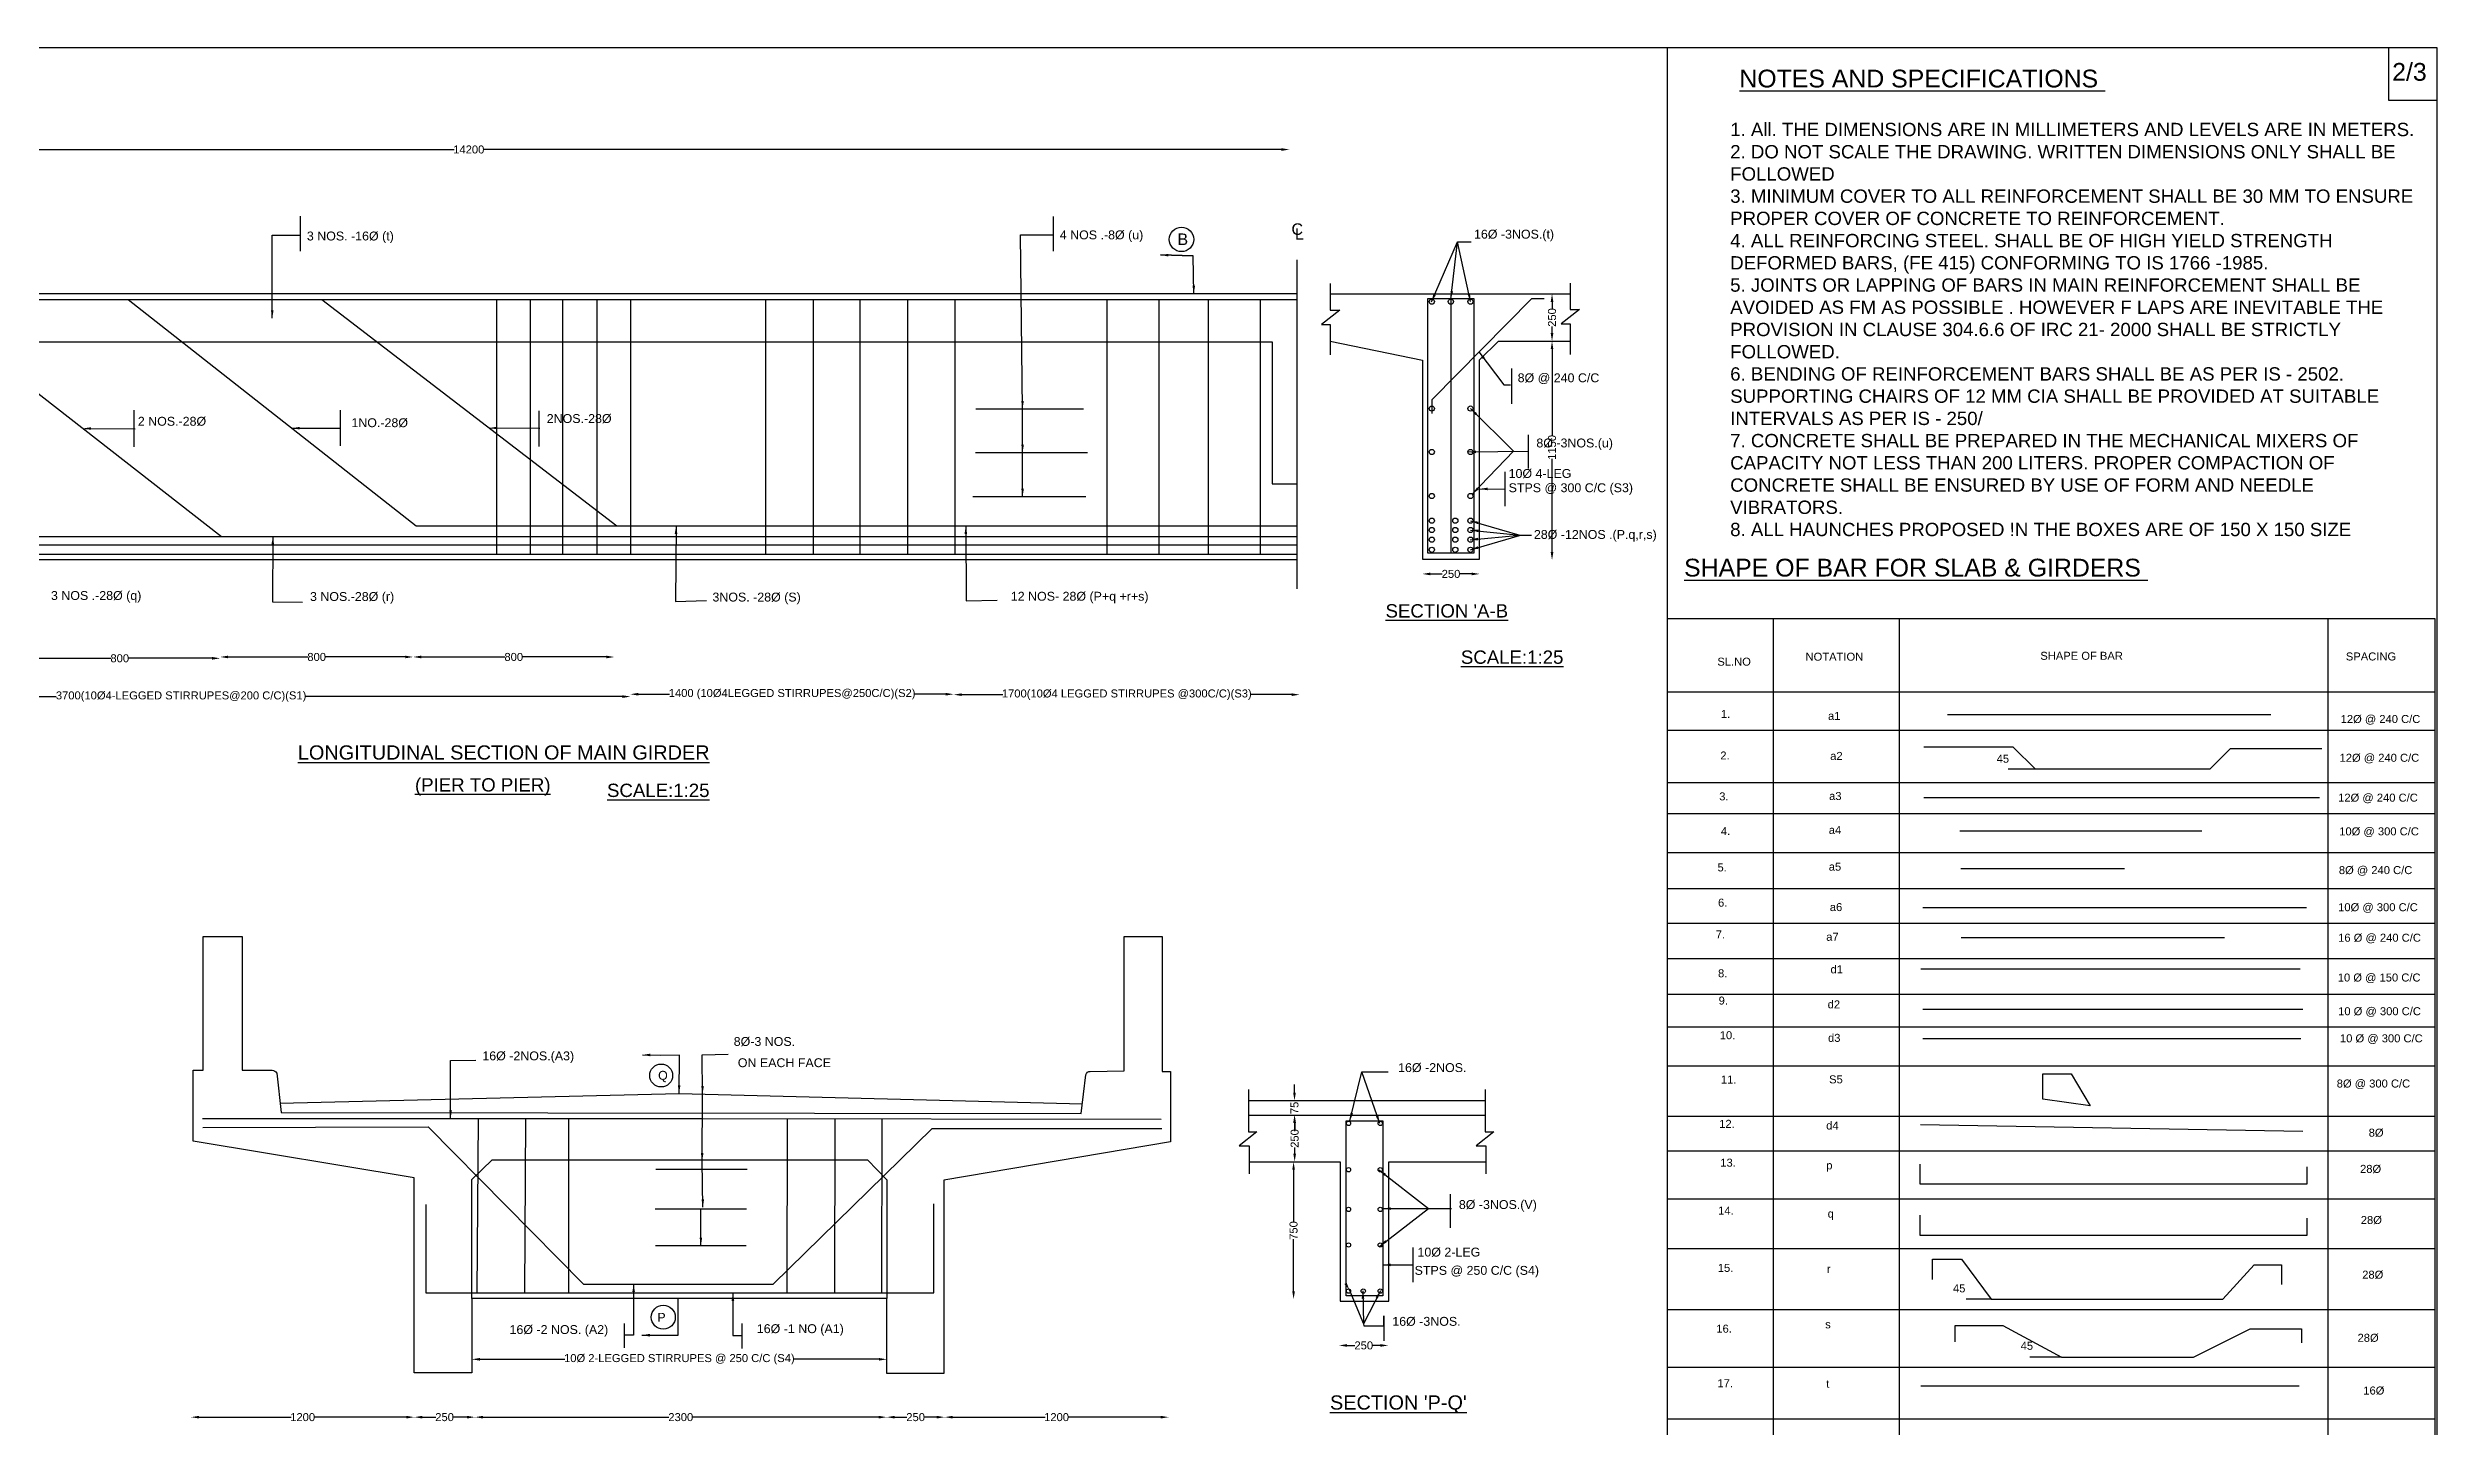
# Model space of a CAD drawing. Header units: millimetres. Extents: x 16887 to 248637, y 22169520 to 22314257.
# Drawn here: x 114158 to 248555, y 22236701 to 22314257 of the extents above; entities that cross this region are included whole.
import ezdxf

# ---------------------------------------------------------------- set-up
doc = ezdxf.new("R2010")
doc.units = ezdxf.units.MM
doc.header["$MEASUREMENT"] = 0
for name, color, linetype in [('DIMENSION', 7, 'Continuous'), ('DRAWING', 2, 'Continuous'), ('TEXT', 7, 'Continuous')]:
    doc.layers.add(name, color=color, linetype=linetype)
doc.styles.get("Standard").update_dxf_attribs({"font": 'arial.ttf', "height": 450})
doc.dimstyles.get("Standard").update_dxf_attribs({"dimtxt": 450, "dimasz": 450, "dimexe": 0.18, "dimexo": 0.0625, "dimgap": 0.09, "dimtad": 0, "dimdec": 0, "dimzin": 0, "dimdsep": 46, "dimtxsty": 'Standard', "dimcen": 2.5, "dimse1": 1, "dimse2": 1, "dimadec": 0, "dimazin": 0, "dimtfac": 1, "dimtdec": 0, "dimtofl": 0, "dimtmove": 0, "dimatfit": 3, "dimfxl": 1, "dimtolj": 1, "dimtzin": 0, "dimarcsym": 0})

# ---------------------------------------------------------------- blocks, each defined once
blk = doc.blocks.new('*D81')
at = {"layer": 'Defpoints', "color": 0, "transparency": 16777216}
for p in [(91680, 22308394), (183997, 22308533), (183997, 22308394)]:
    blk.add_point(p, dxfattribs=at)
at = {"layer": 'DIMENSION', "color": 0, "lineweight": -2, "transparency": 16777216}
for p, q in [((92130, 22308533), (137014, 22308533)), ((183547, 22308533), (138663, 22308533))]:
    blk.add_line(p, q, dxfattribs=at)
at = {"layer": 'DIMENSION', "color": 0, "transparency": 16777216}
for points in [[(92130, 22308608), (92130, 22308458), (91680, 22308533)], [(183547, 22308608), (183547, 22308458), (183997, 22308533)]]:
    blk.add_solid(points, dxfattribs=at)
at = {"layer": 'DIMENSION', "color": 0, "transparency": 16777216, "insert": (137838, 22308533), "char_height": 450, "attachment_point": 5}
blk.add_mtext('\\A1;14200', dxfattribs=at)
blk = doc.blocks.new('*D85')
at = {"layer": 'Defpoints', "color": 0, "transparency": 16777216}
for p in [(112563, 22280023), (123849, 22280023), (123849, 22279906)]:
    blk.add_point(p, dxfattribs=at)
at = {"layer": 'DIMENSION', "color": 0, "lineweight": -2, "transparency": 16777216}
for p, q in [((113013, 22279906), (117709, 22279906)), ((123399, 22279906), (118703, 22279906))]:
    blk.add_line(p, q, dxfattribs=at)
at = {"layer": 'DIMENSION', "color": 0, "transparency": 16777216}
for points in [[(113013, 22279981), (113013, 22279831), (112563, 22279906)], [(123399, 22279981), (123399, 22279831), (123849, 22279906)]]:
    blk.add_solid(points, dxfattribs=at)
at = {"layer": 'DIMENSION', "color": 0, "transparency": 16777216, "insert": (118206, 22279906), "char_height": 450, "attachment_point": 5}
blk.add_mtext('\\A1;800', dxfattribs=at)
blk = doc.blocks.new('*D86')
at = {"layer": 'Defpoints', "color": 0, "transparency": 16777216}
for p in [(123849, 22279906), (134714, 22279981), (134714, 22279906)]:
    blk.add_point(p, dxfattribs=at)
at = {"layer": 'DIMENSION', "color": 0, "lineweight": -2, "transparency": 16777216}
for p, q in [((124299, 22279981), (128785, 22279981)), ((134264, 22279981), (129778, 22279981))]:
    blk.add_line(p, q, dxfattribs=at)
at = {"layer": 'DIMENSION', "color": 0, "transparency": 16777216}
for points in [[(124299, 22280056), (124299, 22279906), (123849, 22279981)], [(134264, 22280056), (134264, 22279906), (134714, 22279981)]]:
    blk.add_solid(points, dxfattribs=at)
at = {"layer": 'DIMENSION', "color": 0, "transparency": 16777216, "insert": (129281, 22279981), "char_height": 450, "attachment_point": 5}
blk.add_mtext('\\A1;800', dxfattribs=at)
blk = doc.blocks.new('*D87')
at = {"layer": 'Defpoints', "color": 0, "transparency": 16777216}
for p in [(134714, 22279981), (146023, 22279981), (146023, 22279981)]:
    blk.add_point(p, dxfattribs=at)
at = {"layer": 'DIMENSION', "color": 0, "lineweight": -2, "transparency": 16777216}
for p, q in [((135164, 22279981), (139872, 22279981)), ((145573, 22279981), (140865, 22279981))]:
    blk.add_line(p, q, dxfattribs=at)
at = {"layer": 'DIMENSION', "color": 0, "transparency": 16777216}
for points in [[(135164, 22280056), (135164, 22279906), (134714, 22279981)], [(145573, 22280056), (145573, 22279906), (146023, 22279981)]]:
    blk.add_solid(points, dxfattribs=at)
at = {"layer": 'DIMENSION', "color": 0, "transparency": 16777216, "insert": (140368, 22279981), "char_height": 450, "attachment_point": 5}
blk.add_mtext('\\A1;800', dxfattribs=at)
blk = doc.blocks.new('*D88')
at = {"layer": 'Defpoints', "color": 0, "transparency": 16777216}
for p in [(96383, 22277970), (146931, 22277970), (146931, 22277752)]:
    blk.add_point(p, dxfattribs=at)
at = {"layer": 'DIMENSION', "color": 0, "lineweight": -2, "transparency": 16777216}
for p, q in [((96833, 22277752), (114637, 22277752)), ((146481, 22277752), (128677, 22277752))]:
    blk.add_line(p, q, dxfattribs=at)
at = {"layer": 'DIMENSION', "color": 0, "transparency": 16777216}
for points in [[(96833, 22277827), (96833, 22277677), (96383, 22277752)], [(146481, 22277827), (146481, 22277677), (146931, 22277752)]]:
    blk.add_solid(points, dxfattribs=at)
at = {"layer": 'DIMENSION', "color": 0, "transparency": 16777216, "insert": (121657, 22277752), "char_height": 450, "attachment_point": 5}
blk.add_mtext('\\A1;3700(10Ø4-LEGGED STIRRUPES@200 C/C)(S1)', dxfattribs=at)
blk = doc.blocks.new('*D89')
at = {"layer": 'Defpoints', "color": 0, "transparency": 16777216}
for p in [(146931, 22277752), (165117, 22277886), (165117, 22277752)]:
    blk.add_point(p, dxfattribs=at)
at = {"layer": 'DIMENSION', "color": 0, "lineweight": -2, "transparency": 16777216}
for p, q in [((147381, 22277886), (149130, 22277886)), ((164667, 22277886), (162918, 22277886))]:
    blk.add_line(p, q, dxfattribs=at)
at = {"layer": 'DIMENSION', "color": 0, "transparency": 16777216}
for points in [[(147381, 22277961), (147381, 22277811), (146931, 22277886)], [(164667, 22277961), (164667, 22277811), (165117, 22277886)]]:
    blk.add_solid(points, dxfattribs=at)
at = {"layer": 'DIMENSION', "color": 0, "transparency": 16777216, "insert": (156024, 22277886), "char_height": 450, "attachment_point": 5}
blk.add_mtext('\\A1;1400 (10Ø4LEGGED STIRRUPES@250C/C)(S2)', dxfattribs=at)
blk = doc.blocks.new('*D90')
at = {"layer": 'Defpoints', "color": 0, "transparency": 16777216}
for p in [(165117, 22277886), (184580, 22277886), (184580, 22277861)]:
    blk.add_point(p, dxfattribs=at)
at = {"layer": 'DIMENSION', "color": 0, "lineweight": -2, "transparency": 16777216}
for p, q in [((165567, 22277861), (167867, 22277861)), ((184130, 22277861), (181830, 22277861))]:
    blk.add_line(p, q, dxfattribs=at)
at = {"layer": 'DIMENSION', "color": 0, "transparency": 16777216}
for points in [[(165567, 22277936), (165567, 22277786), (165117, 22277861)], [(184130, 22277936), (184130, 22277786), (184580, 22277861)]]:
    blk.add_solid(points, dxfattribs=at)
at = {"layer": 'DIMENSION', "color": 0, "transparency": 16777216, "insert": (174848, 22277861), "char_height": 450, "attachment_point": 5}
blk.add_mtext('\\A1;1700(10Ø4 LEGGED STIRRUPES @300C/C)(S3)', dxfattribs=at)
blk = doc.blocks.new('*D91')
at = {"layer": 'Defpoints', "color": 0, "transparency": 16777216}
for p in [(198767, 22300410), (198767, 22300410), (198767, 22297755)]:
    blk.add_point(p, dxfattribs=at)
at = {"layer": 'DIMENSION', "color": 0, "lineweight": -2, "transparency": 16777216}
for p, q in [((198767, 22299960), (198767, 22299583)), ((198767, 22298205), (198767, 22298582))]:
    blk.add_line(p, q, dxfattribs=at)
at = {"layer": 'DIMENSION', "color": 0, "transparency": 16777216}
for points in [[(198692, 22299960), (198842, 22299960), (198767, 22300410)], [(198692, 22298205), (198842, 22298205), (198767, 22297755)]]:
    blk.add_solid(points, dxfattribs=at)
at = {"layer": 'DIMENSION', "color": 0, "transparency": 16777216, "insert": (198767, 22299083), "char_height": 450, "attachment_point": 5, "rotation": 90}
blk.add_mtext('\\A1;250', dxfattribs=at)
blk = doc.blocks.new('*D92')
at = {"layer": 'Defpoints', "color": 0, "transparency": 16777216}
for p in [(198767, 22297755), (198767, 22285434), (198767, 22285434)]:
    blk.add_point(p, dxfattribs=at)
at = {"layer": 'DIMENSION', "color": 0, "lineweight": -2, "transparency": 16777216}
for p, q in [((198767, 22297305), (198767, 22292422)), ((198767, 22285884), (198767, 22291121))]:
    blk.add_line(p, q, dxfattribs=at)
at = {"layer": 'DIMENSION', "color": 0, "transparency": 16777216}
for points in [[(198692, 22297305), (198842, 22297305), (198767, 22297755)], [(198692, 22285884), (198842, 22285884), (198767, 22285434)]]:
    blk.add_solid(points, dxfattribs=at)
at = {"layer": 'DIMENSION', "color": 0, "transparency": 16777216, "insert": (198767, 22291772), "char_height": 450, "attachment_point": 5, "rotation": 90}
blk.add_mtext('\\A1;1150', dxfattribs=at)
blk = doc.blocks.new('*D93')
at = {"layer": 'Defpoints', "color": 0, "transparency": 16777216}
for p in [(191475, 22285490), (194694, 22285490), (194694, 22284654)]:
    blk.add_point(p, dxfattribs=at)
at = {"layer": 'DIMENSION', "color": 0, "lineweight": -2, "transparency": 16777216}
for p, q in [((191925, 22284654), (192584, 22284654)), ((194244, 22284654), (193585, 22284654))]:
    blk.add_line(p, q, dxfattribs=at)
at = {"layer": 'DIMENSION', "color": 0, "transparency": 16777216}
for points in [[(191925, 22284729), (191925, 22284579), (191475, 22284654)], [(194244, 22284729), (194244, 22284579), (194694, 22284654)]]:
    blk.add_solid(points, dxfattribs=at)
at = {"layer": 'DIMENSION', "color": 0, "transparency": 16777216, "insert": (193085, 22284654), "char_height": 450, "attachment_point": 5}
blk.add_mtext('\\A1;250', dxfattribs=at)
blk = doc.blocks.new('*D94')
at = {"layer": 'Defpoints', "color": 0, "transparency": 16777216}
for p in [(184281, 22255019), (184281, 22255019), (184281, 22254203)]:
    blk.add_point(p, dxfattribs=at)
at = {"layer": 'DIMENSION', "color": 0, "lineweight": -2, "transparency": 16777216}
for p, q in [((184281, 22255469), (184281, 22255919)), ((184281, 22253753), (184281, 22253303))]:
    blk.add_line(p, q, dxfattribs=at)
at = {"layer": 'DIMENSION', "color": 0, "transparency": 16777216}
for points in [[(184206, 22255469), (184356, 22255469), (184281, 22255019)], [(184206, 22253753), (184356, 22253753), (184281, 22254203)]]:
    blk.add_solid(points, dxfattribs=at)
at = {"layer": 'DIMENSION', "color": 0, "transparency": 16777216, "insert": (184281, 22254611), "char_height": 450, "attachment_point": 5, "rotation": 90}
blk.add_mtext('\\A1;75', dxfattribs=at)
blk = doc.blocks.new('*D95')
at = {"layer": 'Defpoints', "color": 0, "transparency": 16777216}
for p in [(184281, 22254203), (184291, 22251580), (184291, 22251580)]:
    blk.add_point(p, dxfattribs=at)
at = {"layer": 'DIMENSION', "color": 0, "lineweight": -2, "transparency": 16777216}
for p, q in [((184291, 22253753), (184291, 22253391)), ((184291, 22252030), (184291, 22252391))]:
    blk.add_line(p, q, dxfattribs=at)
at = {"layer": 'DIMENSION', "color": 0, "transparency": 16777216}
for points in [[(184216, 22253753), (184366, 22253753), (184291, 22254203)], [(184216, 22252030), (184366, 22252030), (184291, 22251580)]]:
    blk.add_solid(points, dxfattribs=at)
at = {"layer": 'DIMENSION', "color": 0, "transparency": 16777216, "insert": (184291, 22252891), "char_height": 450, "attachment_point": 5, "rotation": 90}
blk.add_mtext('\\A1;250', dxfattribs=at)
blk = doc.blocks.new('*D96')
at = {"layer": 'Defpoints', "color": 0, "transparency": 16777216}
for p in [(184291, 22251580), (184230, 22243849), (184291, 22243849)]:
    blk.add_point(p, dxfattribs=at)
at = {"layer": 'DIMENSION', "color": 0, "lineweight": -2, "transparency": 16777216}
for p, q in [((184230, 22251130), (184230, 22248209)), ((184230, 22244299), (184230, 22247219))]:
    blk.add_line(p, q, dxfattribs=at)
at = {"layer": 'DIMENSION', "color": 0, "transparency": 16777216}
for points in [[(184155, 22251130), (184305, 22251130), (184230, 22251580)], [(184155, 22244299), (184305, 22244299), (184230, 22243849)]]:
    blk.add_solid(points, dxfattribs=at)
at = {"layer": 'DIMENSION', "color": 0, "transparency": 16777216, "insert": (184230, 22247714), "char_height": 450, "attachment_point": 5, "rotation": 90}
blk.add_mtext('\\A1;750', dxfattribs=at)
blk = doc.blocks.new('*D97')
at = {"layer": 'Defpoints', "color": 0, "transparency": 16777216}
for p in [(186788, 22241222), (189567, 22241246), (189567, 22241222)]:
    blk.add_point(p, dxfattribs=at)
at = {"layer": 'DIMENSION', "color": 0, "lineweight": -2, "transparency": 16777216}
for p, q in [((187238, 22241246), (187677, 22241246)), ((189117, 22241246), (188678, 22241246))]:
    blk.add_line(p, q, dxfattribs=at)
at = {"layer": 'DIMENSION', "color": 0, "transparency": 16777216}
for points in [[(187238, 22241321), (187238, 22241171), (186788, 22241246)], [(189117, 22241321), (189117, 22241171), (189567, 22241246)]]:
    blk.add_solid(points, dxfattribs=at)
at = {"layer": 'DIMENSION', "color": 0, "transparency": 16777216, "insert": (188177, 22241246), "char_height": 450, "attachment_point": 5}
blk.add_mtext('\\A1;250', dxfattribs=at)
blk = doc.blocks.new('*D98')
at = {"layer": 'Defpoints', "color": 0, "transparency": 16777216}
for p in [(164601, 22237211), (164601, 22237211), (177196, 22237118)]:
    blk.add_point(p, dxfattribs=at)
at = {"layer": 'DIMENSION', "color": 0, "lineweight": -2, "transparency": 16777216}
for p, q in [((165051, 22237211), (170249, 22237211)), ((176746, 22237211), (171549, 22237211))]:
    blk.add_line(p, q, dxfattribs=at)
at = {"layer": 'DIMENSION', "color": 0, "transparency": 16777216}
for points in [[(165051, 22237286), (165051, 22237136), (164601, 22237211)], [(176746, 22237286), (176746, 22237136), (177196, 22237211)]]:
    blk.add_solid(points, dxfattribs=at)
at = {"layer": 'DIMENSION', "color": 0, "transparency": 16777216, "insert": (170899, 22237211), "char_height": 450, "attachment_point": 5}
blk.add_mtext('\\A1;1200', dxfattribs=at)
blk = doc.blocks.new('*D99')
at = {"layer": 'Defpoints', "color": 0, "transparency": 16777216}
for p in [(161343, 22237211), (161343, 22237118), (164601, 22237211)]:
    blk.add_point(p, dxfattribs=at)
at = {"layer": 'DIMENSION', "color": 0, "lineweight": -2, "transparency": 16777216}
for p, q in [((161793, 22237211), (162472, 22237211)), ((164151, 22237211), (163472, 22237211))]:
    blk.add_line(p, q, dxfattribs=at)
at = {"layer": 'DIMENSION', "color": 0, "transparency": 16777216}
for points in [[(161793, 22237286), (161793, 22237136), (161343, 22237211)], [(164151, 22237286), (164151, 22237136), (164601, 22237211)]]:
    blk.add_solid(points, dxfattribs=at)
at = {"layer": 'DIMENSION', "color": 0, "transparency": 16777216, "insert": (162972, 22237211), "char_height": 450, "attachment_point": 5}
blk.add_mtext('\\A1;250', dxfattribs=at)
blk = doc.blocks.new('*D100')
at = {"layer": 'Defpoints', "color": 0, "transparency": 16777216}
for p in [(138180, 22237211), (138180, 22237186), (161343, 22237211)]:
    blk.add_point(p, dxfattribs=at)
at = {"layer": 'DIMENSION', "color": 0, "lineweight": -2, "transparency": 16777216}
for p, q in [((138630, 22237211), (149086, 22237211)), ((160893, 22237211), (150436, 22237211))]:
    blk.add_line(p, q, dxfattribs=at)
at = {"layer": 'DIMENSION', "color": 0, "transparency": 16777216}
for points in [[(138630, 22237286), (138630, 22237136), (138180, 22237211)], [(160893, 22237286), (160893, 22237136), (161343, 22237211)]]:
    blk.add_solid(points, dxfattribs=at)
at = {"layer": 'DIMENSION', "color": 0, "transparency": 16777216, "insert": (149761, 22237211), "char_height": 450, "attachment_point": 5}
blk.add_mtext('\\A1;2300', dxfattribs=at)
blk = doc.blocks.new('*D101')
at = {"layer": 'Defpoints', "color": 0, "transparency": 16777216}
for p in [(134775, 22237211), (134775, 22237087), (138180, 22237211)]:
    blk.add_point(p, dxfattribs=at)
at = {"layer": 'DIMENSION', "color": 0, "lineweight": -2, "transparency": 16777216}
for p, q in [((135225, 22237211), (135977, 22237211)), ((137730, 22237211), (136978, 22237211))]:
    blk.add_line(p, q, dxfattribs=at)
at = {"layer": 'DIMENSION', "color": 0, "transparency": 16777216}
for points in [[(135225, 22237286), (135225, 22237136), (134775, 22237211)], [(137730, 22237286), (137730, 22237136), (138180, 22237211)]]:
    blk.add_solid(points, dxfattribs=at)
at = {"layer": 'DIMENSION', "color": 0, "transparency": 16777216, "insert": (136477, 22237211), "char_height": 450, "attachment_point": 5}
blk.add_mtext('\\A1;250', dxfattribs=at)
blk = doc.blocks.new('*D102')
at = {"layer": 'Defpoints', "color": 0, "transparency": 16777216}
for p in [(122210, 22237211), (122210, 22237211), (134775, 22237211)]:
    blk.add_point(p, dxfattribs=at)
at = {"layer": 'DIMENSION', "color": 0, "lineweight": -2, "transparency": 16777216}
for p, q in [((122660, 22237211), (127843, 22237211)), ((134325, 22237211), (129143, 22237211))]:
    blk.add_line(p, q, dxfattribs=at)
at = {"layer": 'DIMENSION', "color": 0, "transparency": 16777216}
for points in [[(122660, 22237286), (122660, 22237136), (122210, 22237211)], [(134325, 22237286), (134325, 22237136), (134775, 22237211)]]:
    blk.add_solid(points, dxfattribs=at)
at = {"layer": 'DIMENSION', "color": 0, "transparency": 16777216, "insert": (128493, 22237211), "char_height": 450, "attachment_point": 5}
blk.add_mtext('\\A1;1200', dxfattribs=at)
blk = doc.blocks.new('*D103')
at = {"layer": 'Defpoints', "color": 0, "transparency": 16777216}
for p in [(138011, 22240345), (161352, 22240467), (161352, 22240345)]:
    blk.add_point(p, dxfattribs=at)
at = {"layer": 'DIMENSION', "color": 0, "lineweight": -2, "transparency": 16777216}
for p, q in [((138461, 22240467), (143242, 22240467)), ((160902, 22240467), (156122, 22240467))]:
    blk.add_line(p, q, dxfattribs=at)
at = {"layer": 'DIMENSION', "color": 0, "transparency": 16777216}
for points in [[(138461, 22240542), (138461, 22240392), (138011, 22240467)], [(160902, 22240542), (160902, 22240392), (161352, 22240467)]]:
    blk.add_solid(points, dxfattribs=at)
at = {"layer": 'DIMENSION', "color": 0, "transparency": 16777216, "insert": (149682, 22240467), "char_height": 450, "attachment_point": 5}
blk.add_mtext('\\A1;10Ø 2-LEGGED STIRRUPES @ 250 C/C (S4)', dxfattribs=at)

msp = doc.modelspace()

# ---------------------------------------------------------------- linework, layer by layer
at = {"layer": 'DIMENSION', "color": 0}
for points in [[(248555.3, 22314257.1), (16887.2, 22314257.1), (16887.2, 22169596.5), (248555.3, 22169596.5)], [(205265.7, 22282141), (248428.9, 22282141), (248428.9, 22198694.1), (205265.7, 22198694.1)]]:
    msp.add_lwpolyline(points, close=True, dxfattribs=at)
at = {"layer": 'DIMENSION'}
msp.add_lwpolyline([(205265.7, 22282141), (205265.7, 22314257.1)], dxfattribs=at)
msp.add_lwpolyline([(248555.3, 22314257.1), (245809.8, 22314257.1), (245809.8, 22311314.5), (248555.3, 22311314.5)], close=True, dxfattribs=at)
at = {"layer": 'DIMENSION', "color": 0}
for points in [[(128349.7, 22304783.5), (128349.7, 22302808.1)], [(170701.5, 22304768.2), (170701.5, 22302811.6)], [(192026.8, 22293671), (192026.8, 22294460.1), (197639.3, 22300145.6), (198333.2, 22300145.6)], [(196485.6, 22296216.3), (196485.6, 22294215.2)], [(119005.3, 22293859.6), (119005.3, 22291800.8)], [(130596.6, 22293859.2), (130596.6, 22291858.2)], [(141781.3, 22293827), (141781.3, 22291832.6)], [(197420.3, 22292484.2), (197420.3, 22290591.5)], [(196110.2, 22290391.4), (196110.2, 22288473.7)], [(211195.8, 22282141), (211195.8, 22198694.1)], [(218291.4, 22282141), (218291.4, 22198694.1)], [(242409.5, 22282141), (242409.5, 22198694.1)], [(205265.7, 22278016.6), (248428.9, 22278016.6)], [(221019.2, 22276739.1), (239199.3, 22276739.1)], [(205265.7, 22275860.9), (248428.9, 22275860.9)], [(225962.7, 22273666.8), (224703.2, 22274906.1), (219674.7, 22274906.1)], [(242072.5, 22274819.7), (236909.9, 22274819.7), (235768.8, 22273666.8), (224422.6, 22273666.8)], [(205265.7, 22272922.5), (248428.9, 22272922.5)], [(205265.7, 22271179.4), (248428.9, 22271179.4)], [(219673.7, 22272073.6), (241942.3, 22272073.6)], [(235323.9, 22270172.7), (221699.1, 22270172.7)], [(205265.7, 22268988), (248428.9, 22268988)], [(205265.7, 22266946.1), (248428.9, 22266946.1)], [(221769.4, 22268085), (230969.9, 22268085)], [(219621.7, 22265884), (241198.4, 22265884)], [(205265.7, 22265003.8), (248428.9, 22265003.8)], [(205265.7, 22263011.6), (248428.9, 22263011.6)], [(236595.3, 22264181.7), (221782.9, 22264181.7)], [(219519.9, 22262434), (240838.4, 22262434)], [(205265.7, 22261019.5), (248428.9, 22261019.5)], [(205265.7, 22259176.8), (248428.9, 22259176.8)], [(240992.5, 22260139.5), (219622.6, 22260139.5)], [(219622.6, 22258520.2), (240889.6, 22258520.2)], [(205265.7, 22256985.4), (248428.9, 22256985.4)], [(226368.4, 22255109.3), (226368.4, 22256525), (227972.3, 22256525), (229039.3, 22254732.9), (226368.4, 22255109.3)], [(205265.7, 22254146.6), (248428.9, 22254146.6)], [(219489.1, 22253678.9), (240994.5, 22253304.6)], [(205265.7, 22252204.3), (248428.9, 22252204.3)], [(241219, 22251294.3), (241219, 22250311.1), (219479.9, 22250311.1), (219479.9, 22251451.1)], [(193042, 22249756.9), (193042, 22247862.7)], [(205265.7, 22249493.1), (248428.9, 22249493.1)], [(241219, 22248410.8), (241219, 22247427.7), (219479.9, 22247427.7), (219479.9, 22248567.7)], [(190939.1, 22246758.4), (190939.1, 22244809.1)], [(205265.7, 22246706.3), (248428.9, 22246706.3)], [(220176.3, 22244960.5), (220176.3, 22246101), (221801.9, 22246101), (223472, 22243858.3), (236492.8, 22243858.3), (238251.9, 22245786), (239803.9, 22245786), (239803.9, 22244675.9)], [(188185.6, 22242351.6), (189300.7, 22242351.6), (189300.7, 22242919.5), (189300.7, 22241502.5)], [(205265.7, 22243269.9), (248428.9, 22243269.9)], [(223472, 22243858.3), (222064.3, 22243858.3)], [(146585.8, 22242472.1), (146585.8, 22241109.7)], [(153203.7, 22242477.2), (153203.7, 22241083.3)], [(221444.9, 22241449.6), (221444.9, 22242372.5), (224122.5, 22242372.5), (227415.6, 22240588.3), (234851.3, 22240588.3), (238041.8, 22242187.8), (240929.9, 22242187.8), (240929.9, 22241398.4)], [(227415.6, 22240588.3), (225649.6, 22240588.3)], [(205265.7, 22240032.7), (248428.9, 22240032.7)], [(219516.2, 22238969.2), (240800.1, 22238969.2)], [(205265.7, 22237119.6), (248428.9, 22237119.6)]]:
    msp.add_lwpolyline(points, dxfattribs=at)
for centre, radius in [((177925, 22303473.9), 686.1), ((148658.8, 22256434), 646.2), ((187319.3, 22253737.5), 120.9), ((189106.1, 22253737.5), 120.9), ((187319.3, 22251130.9), 120.9), ((189106.1, 22251130.9), 120.9), ((187319.3, 22248899), 120.9), ((189106.1, 22248899), 120.9), ((187319.3, 22246896.4), 120.9), ((189106.1, 22246896.4), 120.9), ((187319.3, 22244302.6), 120.9), ((188147.9, 22244302.6), 120.9), ((189106.1, 22244302.6), 120.9), ((148778.3, 22242831.9), 674.2)]:
    msp.add_circle(centre, radius, dxfattribs=at)
at = {"layer": 'DRAWING', "color": 0}
for points in [[(184417, 22302329.1), (184417, 22283820.9)], [(186292.6, 22300991.5), (186292.6, 22299493.8), (186827.1, 22299493.8), (185797.6, 22298696.6), (186293.2, 22298696.6), (186293.2, 22296979.7)], [(199784.1, 22301020.2), (199784.1, 22299522.4), (200318.7, 22299522.4), (199289.1, 22298725.3), (199784.7, 22298725.3), (199784.7, 22297008.4)], [(91960.2, 22285461.2), (91960.2, 22300422.7), (184417, 22300422.7)], [(92516.8, 22300092.8), (92516.8, 22285761.7), (184417, 22285761.7)], [(92516.8, 22300092.8), (184417, 22300092.8)], [(95466.1, 22300092.8), (112666.7, 22286764.9), (184417, 22286764.9)], [(106828.6, 22300092.8), (123931.4, 22286764.9)], [(118669.9, 22300092.8), (134871.1, 22287354.7), (184417, 22287354.7)], [(129574.6, 22300092.8), (146171.2, 22287354.7)], [(139397.8, 22300092.8), (139397.8, 22285761.7)], [(141291.7, 22300092.8), (141291.7, 22285761.7)], [(143108.2, 22300092.8), (143108.2, 22285761.7)], [(145032, 22300092.8), (145032, 22285761.7)], [(146932.2, 22300092.8), (146932.2, 22285761.7)], [(154522.1, 22300092.8), (154522.1, 22285761.7)], [(157206.6, 22300092.8), (157206.6, 22285761.7)], [(159825.2, 22300092.8), (159825.2, 22285761.7)], [(162514.9, 22300092.8), (162514.9, 22285761.7)], [(165171.7, 22300092.8), (165171.7, 22285761.7)], [(173729.5, 22300092.8), (173729.5, 22285761.7)], [(176644.6, 22300092.8), (176644.6, 22285761.7)], [(179432.2, 22300092.8), (179432.2, 22285761.7)], [(182359.7, 22300092.8), (182359.7, 22285761.7)], [(186292.6, 22300409.8), (199784.1, 22300409.8)], [(193076.4, 22300143), (193076.4, 22285819.7)], [(88490.4, 22297756.6), (95207.3, 22297756.6), (95207.3, 22289675.3), (97875.1, 22289675.3), (97875.1, 22297716), (183016.5, 22297716), (183016.5, 22289717.2), (184417, 22289717.2)], [(186293.2, 22297757.7), (191475.1, 22296689.6), (191475.1, 22285490), (194694, 22285490), (194694, 22296705.5), (195750.9, 22297755.3), (199784.7, 22297755.3)], [(166361.7, 22293935.8), (172418.9, 22293935.8)], [(166331.7, 22291479.3), (172643.8, 22291479.3)], [(92984.1, 22290512.6), (92984.1, 22286295.6), (184417, 22286295.6)], [(166196.8, 22289001.2), (172553.9, 22289001.2)], [(91554.5, 22285461.2), (184417, 22285461.2)], [(127218.8, 22254883.3), (149666.4, 22255427.6), (172352.6, 22254831.6)], [(181686, 22255637.9), (181686, 22253260.3), (182170.3, 22253260.3), (181168, 22252482.5), (181725.9, 22252482.5), (181725.9, 22250898)], [(181686, 22255019.3), (195010.8, 22255019.3)], [(195010.8, 22255637.9), (195010.8, 22253260.3), (195495.1, 22253260.3), (194492.8, 22252482.5), (195050.6, 22252482.5), (195050.6, 22250898)], [(122856.8, 22254011.8), (150934.2, 22254021), (176777.2, 22253970.4)], [(122870.6, 22253504.1), (135558.3, 22253553.7), (144285.6, 22244696.1), (154964, 22244696.1), (163906.1, 22253449.7), (176813, 22253449.7)], [(138306, 22244206), (138387.7, 22254016.9)], [(141027.3, 22254017.8), (140967.3, 22244206)], [(143465.8, 22244206), (143462.5, 22254018.6)], [(155754.5, 22244206), (155773.7, 22254011.6)], [(158422.3, 22244206), (158441.5, 22254006.3)], [(161074.2, 22244206), (161093.4, 22254001.1)], [(181686, 22254202.6), (195010.8, 22254202.6)], [(138011.3, 22243879.5), (138011.3, 22250590.3), (139151.5, 22251692), (160259.7, 22251692), (161352.1, 22250569.8), (161352.1, 22243879.5)], [(148367.7, 22251167.4), (153501.8, 22251167.4)], [(181725.9, 22251579.5), (186855.8, 22251579.5), (186855.8, 22243740.4), (189578.4, 22243740.4), (189578.4, 22251579.5), (195050.6, 22251579.5)], [(135430.1, 22249173.2), (135430.1, 22244206), (163990.1, 22244206), (163990.1, 22249218.1)], [(148311.9, 22248931.3), (153452.4, 22248931.3)], [(148344.4, 22246866.3), (153441.5, 22246866.3)]]:
    msp.add_lwpolyline(points, dxfattribs=at)
for points in [[(191779.5, 22300143), (194373.3, 22300143), (194373.3, 22285819.7), (191779.5, 22285819.7)], [(187181.1, 22253883), (189244.3, 22253883), (189244.3, 22244032.9), (187181.1, 22244032.9)]]:
    msp.add_lwpolyline(points, close=True, dxfattribs=at)
msp.add_lwpolyline([(122340.6, 22252735.7), (122340.6, 22256728.2), (122896.8, 22256728.2), (122896.8, 22264247), (125086.9, 22264247), (125086.9, 22256728.2), (126769.3, 22256728.2, -0.28142566), (127034, 22256566.3), (127276.6, 22254355.8), (172289.9, 22254304.1), (172546.3, 22256463.3, -0.40672651), (172794.3, 22256663.9), (174703.8, 22256687.5), (174703.8, 22264256.1), (176847.5, 22264256.1), (176847.5, 22256652.5), (177315.8, 22256652.5), (177315.8, 22252694.7), (164561.2, 22250539.9), (164561.2, 22239658.9), (161352.5, 22239658.9), (161352.5, 22243879.5), (138011.3, 22243879.5), (138011.3, 22239698.6), (134759.4, 22239698.6), (134759.4, 22250668.9), (122340.6, 22252735.7)], format="xyb", dxfattribs=at)
for centre in [(192002.1, 22299973), (193076.4, 22299973), (194180.5, 22299973), (192002.1, 22293960.1), (194180.5, 22293960.1), (192002.1, 22291514.7), (194180.5, 22291514.7), (192002.1, 22289035.3), (194180.5, 22289035.3), (192002.1, 22287649.4), (192002.1, 22287124.7), (193326.9, 22287649.4), (193326.9, 22287124.7), (194180.5, 22287649.4), (194180.5, 22287124.7), (192002.1, 22286579.5), (192002.1, 22286013.7), (193326.9, 22286579.5), (193326.9, 22286013.7), (194180.5, 22286579.5), (194180.5, 22286013.7)]:
    msp.add_circle(centre, 146, dxfattribs=at)

# ---------------------------------------------------------------- texts
at = {"layer": 'DIMENSION', "color": 0}
for s, height, p in [('2/3', 1000, (246023.7, 22312401.7)), ('%%USHAPE OF BAR FOR SLAB & GIRDERS ', 1000, (206195.5, 22284508.6)), ('SL.NO ', 450, (208064.7, 22279493.5)), ('NOTATION ', 450, (213024.9, 22279772.2)), ('SHAPE OF BAR ', 450, (226230.4, 22279823.1)), ('SPACING ', 450, (243416.9, 22279785.8)), ('1.', 450, (208265, 22276546.7)), ('a1', 450, (214291.3, 22276442.3)), ('12Ø @ 240 C/C ', 450, (243124.2, 22276266)), ('2.', 450, (208233, 22274213.3)), ('a2', 450, (214412.1, 22274188.3)), ('45', 450, (223774.4, 22274032.3)), ('12Ø @ 240 C/C ', 450, (243063.6, 22274086.6)), ('3.', 450, (208169.1, 22271911.9)), ('a3', 450, (214351.7, 22271934.3)), ('12Ø @ 240 C/C ', 450, (242983.2, 22271841.4)), ('4.', 450, (208265, 22269962.1)), ('a4', 450, (214331.6, 22270022.5)), ('10Ø @ 300 C/C', 450, (243043.8, 22269944.5)), ('5.', 450, (208073.1, 22267916.4)), ('a5', 450, (214331.4, 22267958.6)), ('8Ø @ 240 C/C', 450, (243023.6, 22267765.1)), ('6.', 450, (208105.1, 22265934.7)), ('a6', 450, (214391.8, 22265684.5)), ('10Ø @ 300 C/C ', 450, (242983.4, 22265677.1)), ('7.', 450, (207977.1, 22264144.7)), ('a7', 450, (214190.4, 22264014.1)), ('16 Ø @ 240 C/C ', 450, (242983.4, 22263961.8)), ('8.', 450, (208104.6, 22261959.7)), ('d1', 450, (214432.1, 22262182.8)), ('10 Ø @ 150 C/C', 450, (242963.2, 22261721.9)), ('9.', 450, (208136.6, 22260425.4)), ('d2', 450, (214271, 22260210.6)), ('10 Ø @ 300 C/C', 450, (242983.4, 22259825)), ('10.', 450, (208200.6, 22258475.7)), ('d3', 450, (214290.4, 22258325.9)), ('10 Ø @ 300 C/C', 450, (243084.7, 22258300.3)), ('11.', 450, (208264.5, 22255982.5)), ('S5', 450, (214350.8, 22255991.5)), ('8Ø @ 300 C/C ', 450, (242902.9, 22255757.6)), ('12.', 450, (208170.3, 22253489.1)), ('d4', 450, (214189.7, 22253395.4)), ('8Ø', 450, (244700.3, 22252993)), ('13.', 450, (208230.5, 22251304.5)), ('p', 450, (214189.6, 22251154.9)), ('28Ø', 450, (244215.6, 22250954.8)), ('14.', 450, (208109.7, 22248611.4)), ('q', 450, (214270.1, 22248438)), ('28Ø', 450, (244256.3, 22248077.5)), ('15.', 450, (208089.6, 22245384.7)), ('r', 450, (214229.6, 22245326.8)), ('28Ø', 450, (244337.5, 22245002.7)), ('45', 450, (221317.6, 22244233.8)), ('16.', 450, (208008.5, 22241964)), ('s', 450, (214128.9, 22242207.5)), ('45', 450, (225123.9, 22241000.9)), ('28Ø', 450, (244075, 22241451.1)), ('17.', 450, (208068.6, 22238897.6)), ('t', 450, (214189.3, 22238866.8)), ('16Ø', 450, (244398.1, 22238484.6))]:
    msp.add_text(s, height=height, dxfattribs=at).set_placement(p)
at = {"layer": 'DIMENSION', "color": 0, "insert": (208787.7, 22310034.2), "char_height": 750, "width": 38720.511, "attachment_point": 1}
msp.add_mtext('1. All. THE DIMENSIONS ARE IN MILLIMETERS AND LEVELS ARE IN METERS. \\P2. DO NOT SCALE THE DRAWING. WRITTEN DIMENSIONS ONLY SHALL BE FOLLOWED \\P3. MINIMUM COVER TO ALL REINFORCEMENT SHALL BE 30 MM TO ENSURE PROPER COVER OF CONCRETE TO REINFORCEMENT. \\P4. ALL REINFORCING STEEL. SHALL BE OF HIGH YIELD STRENGTH DEFORMED BARS, (FE 415) CONFORMING TO IS 1766 -1985. \\P5. JOINTS OR LAPPING OF BARS IN MAIN REINFORCEMENT SHALL BE AVOIDED AS FM AS POSSIBLE . HOWEVER F LAPS ARE INEVITABLE THE PROVISION IN CLAUSE 304.6.6 OF IRC 21- 2000 SHALL BE STRICTLY FOLLOWED. \\P6. BENDING OF REINFORCEMENT BARS SHALL BE AS PER IS - 2502. SUPPORTING CHAIRS OF 12 MM CIA SHALL BE PROVIDED AT SUITABLE INTERVALS AS PER IS - 250/ \\P7. CONCRETE SHALL BE PREPARED IN THE MECHANICAL MIXERS OF CAPACITY NOT LESS THAN 200 LITERS. PROPER COMPACTION OF CONCRETE SHALL BE ENSURED BY USE OF FORM AND NEEDLE VIBRATORS. \\P8. ALL HAUNCHES PROPOSED !N THE BOXES ARE OF 150 X 150 SIZE ', dxfattribs=at)
at = {"layer": 'TEXT', "color": 0}
for s, height, p in [('%%UNOTES AND SPECIFICATIONS ', 1000, (209304.1, 22312025.1)), ('3 NOS. -16Ø (t)', 500, (128731.1, 22303416.2)), ('4 NOS .-8Ø (u)', 500, (171080.8, 22303479.9)), ('B', 650, (177693.6, 22303159.5)), ('C', 650, (184110.1, 22303729.4)), ('L', 650, (184308.7, 22303454.7)), ('16Ø -3NOS.(t)', 500, (194378.6, 22303520.5)), ('8Ø @ 240 C/C', 500, (196834.6, 22295438.3)), ('2 NOS.-28Ø', 500, (119223, 22292992.2)), ('1NO.-28Ø', 500, (131235.3, 22292911.6)), ('2NOS.-28Ø', 500, (142222.1, 22293146.2)), ('8Ø -3NOS.(u)', 500, (197885.9, 22291771.5)), ('STPS @ 300 C/C (S3)', 500, (196325.3, 22289253.2)), ('10Ø 4-LEG', 500, (196325.3, 22290056.5)), ('28Ø -12NOS .(P.q,r,s)', 500, (197746.7, 22286624.9)), ('3 NOS .-28Ø (q)', 500, (114337.6, 22283190.7)), ('3 NOS.-28Ø (r)', 500, (128907, 22283133.7)), ('3NOS. -28Ø (S)', 500, (151542.9, 22283102)), ('12 NOS- 28Ø (P+q +r+s)', 500, (168326.2, 22283147.3)), ("%%USECTION 'A-B", 750, (189401.8, 22282201.5)), ('%%USCALE:1:25', 750, (193640.7, 22279596.4)), ('%%ULONGITUDINAL SECTION OF MAIN GIRDER', 800, (128223, 22274208)), ('%%U(PIER TO PIER)', 750, (134811.5, 22272411.3)), ('%%USCALE:1:25', 750, (145612.4, 22272103.1)), ('16Ø -2NOS.(A3)', 500, (138600.8, 22257288)), ('8Ø-3 NOS.', 500, (152739.4, 22258098.2)), ('Q', 500, (148486.8, 22256192.9)), ('ON EACH FACE', 500, (152970.8, 22256903.7)), ('16Ø -2NOS.', 500, (190110.5, 22256627.7)), ('8Ø -3NOS.(V)', 500, (193526.9, 22248923.3)), ('10Ø 2-LEG', 500, (191199.9, 22246249.7)), ('STPS @ 250 C/C (S4)', 500, (191037.6, 22245219.6)), ('P', 500, (148444.7, 22242579.2)), ('16Ø -3NOS.', 500, (189782.7, 22242351.6)), ('16Ø -2 NOS. (A2)', 500, (140130.9, 22241889.5)), ('16Ø -1 NO (A1)', 500, (154039, 22241939.2)), ("%%USECTION 'P-Q'", 800, (186277.8, 22237637))]:
    msp.add_text(s, height=height, dxfattribs=at).set_placement(p)

# ---------------------------------------------------------------- dimensions: what is measured, and where the dimension line sits
at = {"layer": 'DIMENSION', "color": 0}
for base, p1, p2, text, picture, middle in [((183996.6, 22308532.7), (91680.3, 22308393.6), (183996.6, 22308393.6), '14200', '*D81', (137838.5, 22308532.7)), ((194694, 22284653.8), (191475.1, 22285490), (194694, 22285490), '250', '*D93', (193084.6, 22284653.8)), ((123848.9, 22279905.8), (112562.9, 22280023.4), (123848.9, 22280023.4), '800', '*D85', (118205.9, 22279905.8)), ((134713.9, 22279980.6), (123848.9, 22279905.8), (134713.9, 22279905.8), '800', '*D86', (129281.4, 22279980.6)), ((146022.6, 22279980.5), (134713.9, 22279980.6), (146022.6, 22279980.6), '800', '*D87', (140368.3, 22279980.5)), ((161352.5, 22240466.6), (138011.3, 22240345.1), (161352.5, 22240345.1), '10Ø 2-LEGGED STIRRUPES @ 250 C/C (S4)', '*D103', (149681.9, 22240466.6)), ((189566.8, 22241245.7), (186787.9, 22241222.3), (189566.8, 22241222.3), '250', '*D97', (188177.4, 22241245.7)), ((122210.5, 22237210.7), (134775.2, 22237210.7), (122210.5, 22237210.7), '1200', '*D102', (128492.8, 22237210.7)), ((134775.2, 22237210.7), (138179.7, 22237210.7), (134775.2, 22237087.1), '250', '*D101', (136477.5, 22237210.7)), ((138179.7, 22237210.7), (161342.5, 22237210.7), (138179.7, 22237185.6), '2300', '*D100', (149761.1, 22237210.7)), ((161342.5, 22237210.7), (164601.5, 22237210.7), (161342.5, 22237117.9), '250', '*D99', (162972, 22237210.7)), ((164601.5, 22237210.7), (177196.4, 22237117.9), (164601.5, 22237210.7), '1200', '*D98', (170898.9, 22237210.7))]:
    dim = msp.add_linear_dim(base=base, p1=p1, p2=p2, text=text, dimstyle='Standard', dxfattribs=at)
    dim.commit()
    dim.dimension.update_dxf_attribs({"geometry": picture, "text_midpoint": middle})
for base, p1, p2, text, picture, middle in [((198766.9, 22300409.8), (198766.9, 22297755.3), (198766.9, 22300409.8), '250', '*D91', (198766.9, 22299082.5)), ((184280.6, 22255019.3), (184280.6, 22254202.6), (184280.6, 22255019.3), '75', '*D94', (184280.6, 22254611)), ((184290.8, 22251579.5), (184280.6, 22254202.6), (184290.8, 22251579.5), '250', '*D95', (184290.8, 22252891.1)), ((184230.4, 22243848.6), (184290.8, 22251579.5), (184290.8, 22243848.6), '750', '*D96', (184230.4, 22247714.1))]:
    dim = msp.add_linear_dim(base=base, p1=p1, p2=p2, angle=90, text=text, dimstyle='Standard', dxfattribs=at)
    dim.commit()
    dim.dimension.update_dxf_attribs({"geometry": picture, "text_midpoint": middle})
dim = msp.add_linear_dim(base=(198766.9, 22285434), p1=(198766.9, 22297755.3), p2=(198766.9, 22285434), angle=90, text='1150', dimstyle='Standard', dxfattribs=at)
dim.commit()
dim.dimension.update_dxf_attribs({"geometry": '*D92', "text_midpoint": (198766.9, 22291771.5), "dimtype": 160})
for base, p1, p2, text, picture, middle in [((184579.7, 22277861.1), (165117.2, 22277885.6), (184579.7, 22277885.6), '1700(10Ø4 LEGGED STIRRUPES @300C/C)(S3)', '*D90', (174848.5, 22277861.1)), ((146930.7, 22277751.8), (96382.8, 22277970.2), (146930.7, 22277970.2), '3700(10Ø4-LEGGED STIRRUPES@200 C/C)(S1)', '*D88', (121656.7, 22277751.8)), ((165117.2, 22277885.6), (146930.7, 22277751.8), (165117.2, 22277751.8), '1400 (10Ø4LEGGED STIRRUPES@250C/C)(S2)', '*D89', (156023.9, 22277885.6))]:
    dim = msp.add_linear_dim(base=base, p1=p1, p2=p2, text=text, dimstyle='Standard', override={"dimtxt": 550}, dxfattribs=at)
    dim.commit()
    dim.dimension.update_dxf_attribs({"geometry": picture, "text_midpoint": middle})

# ---------------------------------------------------------------- leaders
for points in [[(126784.2, 22299043), (126784.2, 22303708.9), (128341.8, 22303708.9)], [(168987, 22293935.8), (168878, 22303725.7), (170707.5, 22303725.5)], [(191983.6, 22299955.5), (193451.5, 22303332), (194226, 22303339.3)], [(193076.4, 22300119), (193451.5, 22303332)], [(194180.5, 22299973), (193451.5, 22303332)], [(176742.7, 22302598.2), (178589.1, 22302555)], [(178621.5, 22300422.7), (178589.1, 22302555), (176742.7, 22302598.2)], [(194657.6, 22297149.4), (196057.8, 22295284), (196435.5, 22295284)], [(168987, 22291479.3), (168987, 22293935.8)], [(194180.5, 22293960.1), (196607.2, 22291564)], [(116139.2, 22292837.2), (119077.9, 22292824.1)], [(127878.1, 22292852.8), (130598.2, 22292848.9)], [(138991.6, 22292865.1), (141843.4, 22292849.6)], [(168987, 22289001.2), (168987, 22291479.3)], [(194034.5, 22291514.7), (197398.5, 22291552.4)], [(194281.6, 22289140.7), (196607.2, 22291564)], [(194694, 22289441.2), (196103.2, 22289417.3)], [(149498.4, 22287354.7), (149463.1, 22283111.3), (151211.9, 22283154.7)], [(165792.3, 22287354.7), (165816.9, 22283142.8), (167561.1, 22283177.2)], [(194180.5, 22287649.4), (196959.4, 22286826.8), (197612, 22286834.6)], [(194180.5, 22287124.7), (196959.4, 22286826.8)], [(126817.6, 22286764.9), (126800.9, 22283082.4), (128490.9, 22283073)], [(194156, 22286575.1), (196959.4, 22286826.8)], [(194180.5, 22286013.7), (196942.8, 22286825.4)], [(147604, 22257593.2), (149685.7, 22257574.5)], [(149666.4, 22255427.6), (149685.7, 22257569.7), (148600.1, 22257562.7)], [(150990.7, 22255392.8), (150958.1, 22257604.9), (152428.9, 22257628.6)], [(136816.4, 22254016.4), (136811.4, 22257270.7), (138231.7, 22257290)], [(187397.9, 22253883), (188074.5, 22256632.4), (189542.2, 22256642.8)], [(189073.8, 22253731.9), (188074.5, 22256632.4)], [(150962.6, 22251617), (150990.7, 22255392.8)], [(151008, 22249019.9), (150962.6, 22251617)], [(189026, 22251123.5), (191820.7, 22248943.6)], [(150892.9, 22246866.3), (150892.9, 22248931.3)], [(189076.6, 22246835.3), (191820.7, 22248943.6), (193104.2, 22248943.6)], [(189244.3, 22248943.6), (193104.2, 22248943.6)], [(189244.3, 22245772.6), (190915.1, 22245787)], [(147110.9, 22244696.1), (147110.9, 22241816.2), (146582.2, 22241816.2)], [(152692.7, 22244206), (152692.7, 22241807.1), (153235.7, 22241807.1)], [(187377.4, 22244351.8), (187352.6, 22244394.6), (188171.6, 22242455.8)], [(188119.9, 22244323.2), (188171.6, 22242455.8)], [(189110.8, 22244323.2), (188171.6, 22242455.8), (188174.4, 22242356.9)], [(147571.4, 22241823.1), (149620.9, 22241823.1), (149620.9, 22243879.5)]]:
    msp.add_leader(points, dimstyle='Standard', override={"dimgap": 0.09, "dimtad": 0}, dxfattribs=at)

doc.saveas('drawing.dxf')
